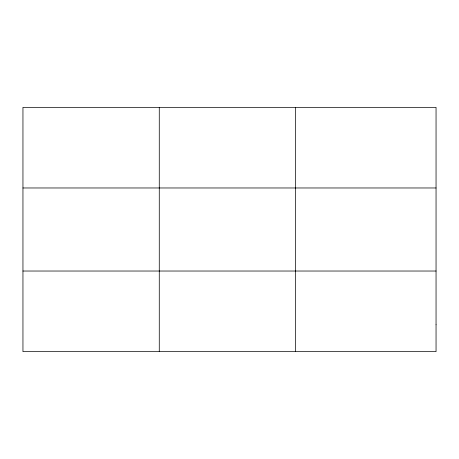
<?xml version="1.0" encoding="UTF-8"?>
<svg xmlns="http://www.w3.org/2000/svg" width="459" height="459" viewBox="0 0 459 459"><rect width="100%" height="100%" fill="white"/><g stroke="black" fill="none" stroke-linecap="round" stroke-linejoin="round"><path stroke-width="0.69" d="M159.273 351.64L159.273 107.36M295.596 351.64L295.596 107.36M22.95 187.972L436.05 187.972M22.95 271.028L436.05 271.028M436.05 324.765L436.05 351.64L22.95 351.64L22.95 107.36L436.05 107.36L436.05 324.765"/></g></svg>
